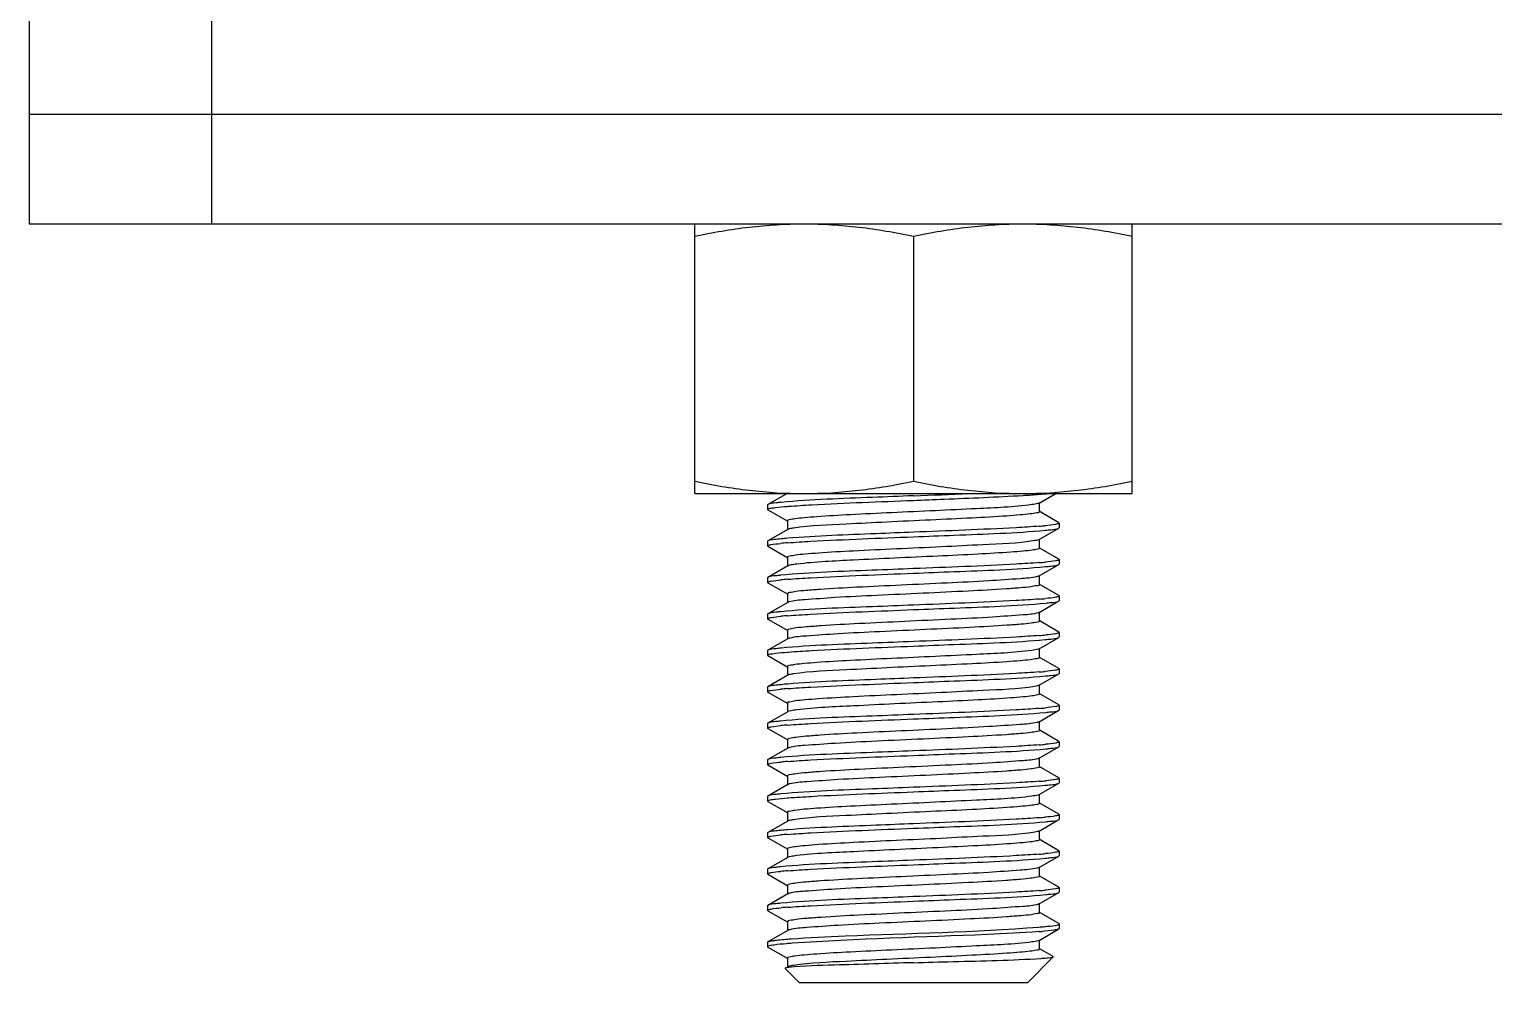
# Model space of a CAD drawing. Extents: x 27938 to 1507990, y 110129 to 923079.
# Drawn here: x 525235 to 525949, y 364932 to 365398 of the extents above; entities that cross this region are included whole.
import ezdxf

# ---------------------------------------------------------------- set-up
doc = ezdxf.new("R2010")
doc.units = 0
doc.header["$LTSCALE"] = 1000
doc.header["$MEASUREMENT"] = 0

msp = doc.modelspace()

# ---------------------------------------------------------------- linework, layer by layer
at = {"linetype": 'Continuous'}
for p, q in [((525234.7, 365409.64), (525234.7, 365302.87)), ((525323.67, 365409.64), (525323.67, 365302.87)), ((525961.28, 365356.26), (525234.7, 365356.26)), ((525234.7, 365302.87), (525961.28, 365302.87)), ((525559.46, 365171.19), (525559.46, 365302.87)), ((525773, 365171.19), (525773, 365302.87)), ((525666.23, 365296.86), (525666.23, 365177.2)), ((525559.46, 365171.19), (525773, 365171.19)), ((525604.87, 365171.41), (525595.21, 365165.82)), ((525727.58, 365166.52), (525735.65, 365171.19)), ((525595.21, 365165.82), (525595.05, 365165.63)), ((525595.05, 365165.63), (525595.05, 365163.4)), ((525595.21, 365163.21), (525595.05, 365163.4)), ((525595.21, 365163.21), (525604.87, 365157.62)), ((525604.69, 365164.9), (525605.19, 365164.93)), ((525737.24, 365156.93), (525727.58, 365162.52)), ((525727.77, 365162.29), (525727.77, 365166.74)), ((525604.68, 365157.84), (525604.68, 365153.39)), ((525737.24, 365156.93), (525737.41, 365156.73)), ((525737.41, 365156.73), (525737.41, 365154.51)), ((525595.21, 365148.03), (525595.05, 365147.83)), ((525595.05, 365147.83), (525595.05, 365145.61)), ((525604.87, 365153.62), (525595.21, 365148.03)), ((525727.58, 365148.72), (525737.24, 365154.31)), ((525727.77, 365144.5), (525727.77, 365148.95)), ((525737.24, 365154.31), (525737.41, 365154.51)), ((525595.21, 365145.41), (525595.05, 365145.61)), ((525595.21, 365145.41), (525604.87, 365139.82)), ((525737.24, 365139.13), (525727.58, 365144.72)), ((525604.87, 365135.82), (525595.21, 365130.23)), ((525604.68, 365140.05), (525604.68, 365135.6)), ((525605.14, 365135.95), (525604.87, 365135.82)), ((525727.58, 365130.93), (525737.24, 365136.52)), ((525737.24, 365139.13), (525737.41, 365138.94)), ((525737.24, 365136.52), (525737.41, 365136.71)), ((525737.41, 365138.94), (525737.41, 365136.71)), ((525595.21, 365130.23), (525595.05, 365130.04)), ((525595.05, 365130.04), (525595.05, 365127.81)), ((525595.21, 365127.62), (525595.05, 365127.81)), ((525595.21, 365127.62), (525604.87, 365122.03)), ((525737.24, 365121.34), (525727.58, 365126.93)), ((525727.77, 365126.7), (525727.77, 365131.15)), ((525604.68, 365122.25), (525604.68, 365117.8)), ((525737.24, 365121.34), (525737.41, 365121.14)), ((525737.41, 365121.14), (525737.41, 365118.92)), ((525595.21, 365112.44), (525595.05, 365112.24)), ((525595.05, 365112.24), (525595.05, 365110.02)), ((525604.87, 365118.03), (525595.21, 365112.44)), ((525727.58, 365113.13), (525727.23, 365112.98)), ((525727.58, 365113.13), (525737.24, 365118.72)), ((525727.77, 365108.91), (525727.77, 365113.36)), ((525737.24, 365118.72), (525737.41, 365118.92)), ((525595.21, 365109.82), (525595.05, 365110.02)), ((525595.21, 365109.82), (525604.87, 365104.23)), ((525737.24, 365103.54), (525727.58, 365109.13)), ((525604.87, 365100.23), (525595.21, 365094.64)), ((525604.68, 365104.46), (525604.68, 365100.01)), ((525727.58, 365095.34), (525737.24, 365100.93)), ((525737.24, 365103.54), (525737.41, 365103.35)), ((525737.24, 365100.93), (525737.41, 365101.12)), ((525737.41, 365103.35), (525737.41, 365101.12)), ((525595.21, 365094.64), (525595.05, 365094.45)), ((525595.05, 365094.45), (525595.05, 365092.22)), ((525595.21, 365092.03), (525595.05, 365092.22)), ((525595.21, 365092.03), (525604.87, 365086.44)), ((525604.69, 365093.72), (525605.19, 365093.75)), ((525737.24, 365085.75), (525727.58, 365091.34)), ((525727.77, 365091.11), (525727.77, 365095.56)), ((525604.68, 365086.66), (525604.68, 365082.21)), ((525737.24, 365085.75), (525737.41, 365085.55)), ((525737.41, 365085.55), (525737.41, 365083.33)), ((525595.21, 365076.85), (525595.05, 365076.65)), ((525595.05, 365076.65), (525595.05, 365074.43)), ((525604.87, 365082.44), (525595.21, 365076.85)), ((525727.58, 365077.54), (525737.24, 365083.13)), ((525727.77, 365073.32), (525727.77, 365077.77)), ((525737.24, 365083.13), (525737.41, 365083.33)), ((525595.21, 365074.23), (525595.05, 365074.43)), ((525595.21, 365074.23), (525604.87, 365068.64)), ((525737.24, 365067.95), (525727.58, 365073.54)), ((525604.87, 365064.64), (525595.21, 365059.05)), ((525604.68, 365068.87), (525604.68, 365064.42)), ((525605.14, 365064.77), (525604.87, 365064.64)), ((525727.58, 365059.75), (525737.24, 365065.34)), ((525737.24, 365067.95), (525737.41, 365067.76)), ((525737.24, 365065.34), (525737.41, 365065.53)), ((525737.41, 365067.76), (525737.41, 365065.53)), ((525595.21, 365059.05), (525595.05, 365058.86)), ((525595.05, 365058.86), (525595.05, 365056.63)), ((525595.21, 365056.44), (525595.05, 365056.63)), ((525595.21, 365056.44), (525604.87, 365050.85)), ((525737.24, 365050.16), (525727.58, 365055.75)), ((525727.77, 365055.52), (525727.77, 365059.97)), ((525604.68, 365051.07), (525604.68, 365046.62)), ((525737.24, 365050.16), (525737.41, 365049.96)), ((525737.24, 365047.54), (525737.41, 365047.74)), ((525737.41, 365049.96), (525737.41, 365047.74)), ((525595.21, 365041.26), (525595.05, 365041.06)), ((525595.05, 365041.06), (525595.05, 365038.84)), ((525604.87, 365046.85), (525595.21, 365041.26)), ((525727.58, 365041.95), (525727.23, 365041.8)), ((525727.58, 365041.95), (525737.24, 365047.54)), ((525727.77, 365037.73), (525727.77, 365042.18)), ((525595.21, 365038.64), (525595.05, 365038.84)), ((525595.21, 365038.64), (525604.87, 365033.05)), ((525737.24, 365032.36), (525727.58, 365037.95)), ((525604.87, 365029.05), (525595.21, 365023.46)), ((525604.68, 365033.28), (525604.68, 365028.83)), ((525727.58, 365024.16), (525737.24, 365029.75)), ((525737.24, 365032.36), (525737.41, 365032.17)), ((525737.24, 365029.75), (525737.41, 365029.94)), ((525737.41, 365032.17), (525737.41, 365029.94)), ((525595.21, 365023.46), (525595.05, 365023.27)), ((525595.05, 365023.27), (525595.05, 365021.04)), ((525595.21, 365020.85), (525595.05, 365021.04)), ((525595.21, 365020.85), (525604.87, 365015.26)), ((525604.69, 365022.54), (525605.19, 365022.57)), ((525737.24, 365014.57), (525727.58, 365020.16)), ((525727.77, 365019.93), (525727.77, 365024.38)), ((525604.68, 365015.48), (525604.68, 365011.03)), ((525727.58, 365006.36), (525737.24, 365011.95)), ((525737.24, 365014.57), (525737.41, 365014.37)), ((525737.24, 365011.95), (525737.41, 365012.15)), ((525737.41, 365014.37), (525737.41, 365012.15)), ((525595.21, 365005.67), (525595.05, 365005.47)), ((525595.05, 365005.47), (525595.05, 365003.25)), ((525604.87, 365011.26), (525595.21, 365005.67)), ((525727.77, 365002.14), (525727.77, 365006.59)), ((525595.21, 365003.05), (525595.05, 365003.25)), ((525595.21, 365003.05), (525604.87, 364997.46)), ((525604.68, 364997.69), (525604.68, 364993.24)), ((525737.24, 364996.77), (525727.58, 365002.36)), ((525604.87, 364993.46), (525595.21, 364987.87)), ((525605.14, 364993.59), (525604.87, 364993.46)), ((525727.58, 364988.57), (525737.24, 364994.16)), ((525737.24, 364996.77), (525737.41, 364996.58)), ((525737.24, 364994.16), (525737.41, 364994.35)), ((525737.41, 364996.58), (525737.41, 364994.35)), ((525595.21, 364987.87), (525595.05, 364987.68)), ((525595.05, 364987.68), (525595.05, 364985.45)), ((525595.21, 364985.26), (525595.05, 364985.45)), ((525595.21, 364985.26), (525604.87, 364979.67)), ((525737.24, 364978.98), (525727.58, 364984.57)), ((525727.77, 364984.34), (525727.77, 364988.79)), ((525604.68, 364979.89), (525604.68, 364975.44)), ((525727.58, 364970.77), (525737.24, 364976.36)), ((525737.24, 364978.98), (525737.41, 364978.78)), ((525737.24, 364976.36), (525737.41, 364976.56)), ((525737.41, 364978.78), (525737.41, 364976.56)), ((525595.21, 364970.08), (525595.05, 364969.88)), ((525595.05, 364969.88), (525595.05, 364967.66)), ((525604.87, 364975.67), (525595.21, 364970.08)), ((525727.58, 364970.77), (525727.23, 364970.62)), ((525727.77, 364966.55), (525727.77, 364971)), ((525595.21, 364967.46), (525595.05, 364967.66)), ((525595.21, 364967.46), (525604.87, 364961.87)), ((525604.68, 364962.1), (525604.68, 364957.65)), ((525737.24, 364961.18), (525727.58, 364966.77)), ((525604.87, 364957.87), (525595.21, 364952.28)), ((525727.58, 364952.98), (525737.24, 364958.57)), ((525736.75, 364960.6), (525737, 364960.69)), ((525737.41, 364960.99), (525737.24, 364961.18)), ((525737.41, 364958.76), (525737.24, 364958.57)), ((525737.41, 364960.99), (525737.41, 364958.76)), ((525595.05, 364952.09), (525595.21, 364952.28)), ((525595.05, 364952.09), (525595.05, 364949.86)), ((525595.21, 364949.67), (525595.05, 364949.86)), ((525595.21, 364949.67), (525604.87, 364944.08)), ((525734.4, 364945.03), (525727.58, 364948.98)), ((525727.77, 364948.75), (525727.77, 364953.2)), ((525604.68, 364944.3), (525604.68, 364939.85)), ((525721.83, 364932.29), (525734.44, 364944.9)), ((525734.44, 364944.9), (525734.4, 364945.03)), ((525603.7, 364939.4), (525603.65, 364939.26)), ((525610.62, 364932.29), (525603.65, 364939.26)), ((525605.36, 364939.73), (525604.47, 364939.61)), ((525721.83, 364932.29), (525610.62, 364932.29))]:
    msp.add_line(p, q, dxfattribs=at)
for centre, radius, start, end in [((525339.86, 373497.54), 8333.86, 272.244384, 272.431716), ((525718.39, 365302.36), 131.88, 275.29331, 275.91463), ((525711.55, 365361.33), 206.72, 274.45949, 275.27319), ((525619.94, 364952.46), 195.24, 94.44665, 95.44856), ((525711.96, 365338.68), 201.86, 274.45708, 275.34311), ((525620.06, 364933.23), 196.68, 94.45208, 95.42243), ((525711.92, 365321.35), 202.32, 274.45721, 275.33727), ((525725.88, 365116.87), 4.11, 287.90929, 289.04387), ((525620.45, 364910.74), 201.39, 94.4567, 95.35017), ((525608.05, 365091.26), 9.56, 103.46037, 104.3304), ((525712.15, 365300.88), 199.64, 274.45618, 275.37567), ((525711.55, 365290.15), 206.72, 274.45949, 275.27319), ((525619.94, 364881.28), 195.24, 94.44665, 95.44856), ((525711.96, 365267.5), 201.86, 274.45708, 275.34311), ((525620.06, 364862.05), 196.68, 94.45208, 95.42243), ((525711.92, 365250.17), 202.32, 274.45721, 275.33727), ((525725.88, 365045.69), 4.11, 287.90929, 289.04387), ((525620.45, 364839.56), 201.39, 94.4567, 95.35017), ((525608.05, 365020.08), 9.56, 103.46037, 104.3304), ((525712.15, 365229.7), 199.64, 274.45618, 275.37567), ((525711.55, 365218.97), 206.72, 274.45949, 275.27319), ((525619.94, 364810.1), 195.24, 94.44665, 95.44856), ((525711.96, 365196.32), 201.86, 274.45708, 275.34311), ((525620.06, 364790.87), 196.68, 94.45208, 95.42243), ((525711.92, 365178.99), 202.32, 274.45721, 275.33727), ((525620.45, 364768.38), 201.39, 94.4567, 95.35017), ((525725.88, 364974.51), 4.11, 287.90929, 289.04387), ((525608.05, 364948.9), 9.56, 103.46037, 104.3304), ((525708.12, 365207.61), 248.89, 274.45303, 274.76001), ((525708.61, 365199.34), 242.82, 274.46857, 274.81399)]:
    msp.add_arc(centre, radius, start, end, dxfattribs=at)
for points, knots in [([(525559.46, 365296.86), (525568.24, 365298.71), (525585.94, 365301.75), (525603.89, 365302.87), (525612.84, 365302.87)], [0, 0, 0, 0, 0.500766, 1, 1, 1, 1]), ([(525612.84, 365302.87), (525621.79, 365302.87), (525639.74, 365301.75), (525657.44, 365298.71), (525666.23, 365296.86)], [0, 0, 0, 0, 0.499234, 1, 1, 1, 1]), ([(525666.23, 365296.86), (525675.01, 365298.71), (525692.71, 365301.75), (525710.66, 365302.87), (525719.61, 365302.87)], [0, 0, 0, 0, 0.500766, 1, 1, 1, 1]), ([(525719.61, 365302.87), (525728.56, 365302.87), (525746.51, 365301.75), (525764.21, 365298.71), (525773, 365296.86)], [0, 0, 0, 0, 0.499234, 1, 1, 1, 1]), ([(525559.46, 365177.2), (525568.24, 365175.35), (525585.94, 365172.31), (525603.89, 365171.19), (525612.84, 365171.19)], [0, 0, 0, 0, 0.500766, 1, 1, 1, 1]), ([(525612.84, 365171.19), (525621.79, 365171.19), (525639.74, 365172.31), (525657.44, 365175.35), (525666.23, 365177.2)], [0, 0, 0, 0, 0.499234, 1, 1, 1, 1]), ([(525666.23, 365177.2), (525675.01, 365175.35), (525692.71, 365172.31), (525710.66, 365171.19), (525719.61, 365171.19)], [0, 0, 0, 0, 0.500766, 1, 1, 1, 1]), ([(525719.61, 365171.19), (525728.56, 365171.19), (525746.51, 365172.31), (525764.21, 365175.35), (525773, 365177.2)], [0, 0, 0, 0, 0.499234, 1, 1, 1, 1]), ([(525666.23, 365170.08), (525659.58, 365169.81), (525638.06, 365168.9), (525616.5, 365168.26), (525601.67, 365166.86)], [0, 0, 0, 0, 0.308784, 1, 1, 1, 1]), ([(525666.23, 365167.85), (525671.23, 365168.05), (525689.06, 365168.77), (525706.89, 365169.49), (525719.7, 365170.26)], [0, 0, 0, 0, 0.280557, 1, 1, 1, 1]), ([(525719.7, 365170.26), (525720.74, 365170.32), (525724.37, 365170.55), (525727.98, 365170.81), (525730.55, 365171.05)], [0, 0, 0, 0, 0.288917, 1, 1, 1, 1]), ([(525595.05, 365163.4), (525595.05, 365163.48), (525595.88, 365164.08), (525596.72, 365164.03), (525597.5, 365164.15)], [0, 0, 0, 0, 0.092798, 1, 1, 1, 1]), ([(525601.67, 365166.86), (525600.85, 365166.78), (525598.72, 365166.48), (525596.39, 365166.5), (525595.21, 365165.82)], [0, 0, 0, 0, 0.379378, 1, 1, 1, 1]), ([(525597.5, 365164.15), (525597.95, 365164.22), (525600.34, 365164.54), (525602.75, 365164.74), (525604.69, 365164.9)], [0, 0, 0, 0, 0.190958, 1, 1, 1, 1]), ([(525724.06, 365165.75), (525715.1, 365164.55), (525699.33, 365163.94), (525676.49, 365162.74), (525655.96, 365161.83), (525636.72, 365160.89), (525622.4, 365160.11), (525613.54, 365159.38), (525608.77, 365158.97), (525606.5, 365158.46), (525604.68, 365158.2), (525604.68, 365157.84)], [0, 0, 0, 0, 0.226556, 0.394464, 0.573122, 0.741029, 0.877994, 0.929534, 0.967621, 0.99116, 1, 1, 1, 1]), ([(525605.19, 365164.93), (525608.97, 365165.23), (525629.3, 365166.45), (525649.66, 365167.19), (525666.23, 365167.85)], [0, 0, 0, 0, 0.186017, 1, 1, 1, 1]), ([(525727.73, 365162.18), (525727.42, 365161.82), (525725.69, 365161.62), (525722.7, 365161.05), (525717.75, 365160.65), (525708.36, 365159.92), (525693.75, 365159.14), (525674.23, 365158.19), (525653.71, 365157.3), (525631.41, 365156.08), (525616.14, 365155.56), (525607.62, 365154.27)], [0, 0, 0, 0, 0.011937, 0.038615, 0.07957, 0.133598, 0.274096, 0.443272, 0.620779, 0.785256, 1, 1, 1, 1]), ([(525727.58, 365166.52), (525727.43, 365166.43), (525726.29, 365166.03), (525725.09, 365165.89), (525724.06, 365165.75)], [0, 0, 0, 0, 0.140461, 1, 1, 1, 1]), ([(525727.77, 365162.29), (525727.77, 365162.27), (525727.76, 365162.23), (525727.74, 365162.2), (525727.73, 365162.18)], [0, 0, 0, 0, 0.463467, 1, 1, 1, 1]), ([(525727.63, 365155.23), (525723.86, 365154.93), (525703.4, 365153.7), (525682.92, 365152.95), (525666.23, 365152.28)], [0, 0, 0, 0, 0.184619, 1, 1, 1, 1]), ([(525736.57, 365156.3), (525736.25, 365156.21), (525734.26, 365155.82), (525732.24, 365155.63), (525730.55, 365155.48)], [0, 0, 0, 0, 0.163149, 1, 1, 1, 1]), ([(525737.4, 365156.73), (525737.4, 365156.63), (525737.06, 365156.42), (525736.78, 365156.35), (525736.57, 365156.3)], [0, 0, 0, 0, 0.312916, 1, 1, 1, 1]), ([(525604.9, 365149.34), (525602.67, 365149.17), (525599.52, 365148.73), (525596.11, 365148.54), (525595.22, 365148.03)], [0, 0, 0, 0, 0.683777, 1, 1, 1, 1]), ([(525725.52, 365148.18), (525717.12, 365146.74), (525701.79, 365146.34), (525679.27, 365145.05), (525658.24, 365144.15), (525638.29, 365143.18), (525623.33, 365142.38), (525614.03, 365141.63), (525608.99, 365141.21), (525606.61, 365140.67), (525604.68, 365140.42), (525604.68, 365140.05)], [0, 0, 0, 0, 0.210773, 0.377666, 0.558838, 0.731273, 0.873076, 0.926648, 0.966309, 0.990838, 1, 1, 1, 1]), ([(525604.8, 365147.11), (525608.57, 365147.41), (525629.04, 365148.64), (525649.52, 365149.39), (525666.23, 365150.06)], [0, 0, 0, 0, 0.184504, 1, 1, 1, 1]), ([(525607.62, 365154.27), (525607.29, 365154.22), (525606.37, 365154.06), (525605.4, 365153.92), (525604.87, 365153.62)], [0, 0, 0, 0, 0.353551, 1, 1, 1, 1]), ([(525666.23, 365152.28), (525660.14, 365152.04), (525639.69, 365151.2), (525619.22, 365150.46), (525604.9, 365149.34)], [0, 0, 0, 0, 0.297814, 1, 1, 1, 1]), ([(525666.23, 365150.06), (525672.87, 365150.32), (525694.38, 365151.24), (525715.93, 365151.88), (525730.76, 365153.27)], [0, 0, 0, 0, 0.308711, 1, 1, 1, 1]), ([(525727.58, 365148.72), (525727.35, 365148.59), (525726.65, 365148.39), (525725.96, 365148.25), (525725.52, 365148.18)], [0, 0, 0, 0, 0.374139, 1, 1, 1, 1]), ([(525730.76, 365153.27), (525731.58, 365153.35), (525733.72, 365153.65), (525736.06, 365153.63), (525737.24, 365154.31)], [0, 0, 0, 0, 0.379419, 1, 1, 1, 1]), ([(525595.05, 365145.61), (525595.05, 365145.7), (525595.34, 365145.9), (525595.58, 365145.96), (525595.77, 365146.01)], [0, 0, 0, 0, 0.319044, 1, 1, 1, 1]), ([(525595.77, 365146.01), (525596.06, 365146.1), (525597.92, 365146.48), (525599.82, 365146.66), (525601.4, 365146.81)], [0, 0, 0, 0, 0.160861, 1, 1, 1, 1]), ([(525727.77, 365144.5), (525727.77, 365144.15), (525726.01, 365143.89), (525723.79, 365143.39), (525719.15, 365142.98), (525710.5, 365142.26), (525696.51, 365141.49), (525677.63, 365140.56), (525657.36, 365139.66), (525634.42, 365138.49), (525618.46, 365137.82), (525609.25, 365136.7)], [0, 0, 0, 0, 0.008683, 0.031763, 0.069103, 0.119686, 0.254361, 0.420111, 0.597552, 0.765912, 1, 1, 1, 1]), ([(525666.23, 365134.49), (525659.53, 365134.22), (525637.91, 365133.3), (525616.26, 365132.68), (525601.4, 365131.24)], [0, 0, 0, 0, 0.309919, 1, 1, 1, 1]), ([(525609.25, 365136.7), (525608.78, 365136.64), (525607.4, 365136.45), (525606, 365136.27), (525605.14, 365135.95)], [0, 0, 0, 0, 0.341642, 1, 1, 1, 1]), ([(525727.65, 365137.44), (525723.88, 365137.14), (525703.41, 365135.9), (525682.93, 365135.15), (525666.23, 365134.49)], [0, 0, 0, 0, 0.184538, 1, 1, 1, 1]), ([(525666.23, 365132.26), (525672.87, 365132.53), (525694.38, 365133.44), (525715.92, 365134.08), (525730.74, 365135.48)], [0, 0, 0, 0, 0.308641, 1, 1, 1, 1]), ([(525730.74, 365135.48), (525731.57, 365135.55), (525733.71, 365135.86), (525736.06, 365135.83), (525737.24, 365136.52)], [0, 0, 0, 0, 0.379512, 1, 1, 1, 1]), ([(525736.68, 365138.53), (525736.37, 365138.44), (525734.41, 365138.05), (525732.43, 365137.86), (525730.76, 365137.7)], [0, 0, 0, 0, 0.159502, 1, 1, 1, 1]), ([(525737.4, 365138.94), (525737.4, 365138.85), (525737.11, 365138.65), (525736.86, 365138.58), (525736.68, 365138.53)], [0, 0, 0, 0, 0.318137, 1, 1, 1, 1]), ([(525595.05, 365127.81), (525595.05, 365127.9), (525595.34, 365128.1), (525595.59, 365128.17), (525595.78, 365128.22)], [0, 0, 0, 0, 0.318595, 1, 1, 1, 1]), ([(525601.4, 365131.24), (525600.61, 365131.17), (525598.57, 365130.88), (525596.34, 365130.89), (525595.21, 365130.23)], [0, 0, 0, 0, 0.378482, 1, 1, 1, 1]), ([(525595.78, 365128.22), (525596.07, 365128.3), (525597.95, 365128.69), (525599.87, 365128.87), (525601.47, 365129.03)], [0, 0, 0, 0, 0.160696, 1, 1, 1, 1]), ([(525726.62, 365130.6), (525723.9, 365129.95), (525715.96, 365129.4), (525701.35, 365128.34), (525681.99, 365127.43), (525660.52, 365126.44), (525639.87, 365125.46), (525624.27, 365124.64), (525614.52, 365123.87), (525609.22, 365123.45), (525606.72, 365122.89), (525604.68, 365122.64), (525604.68, 365122.25)], [0, 0, 0, 0, 0.068576, 0.194029, 0.359725, 0.543506, 0.720761, 0.867753, 0.923531, 0.964877, 0.99049, 1, 1, 1, 1]), ([(525604.79, 365129.31), (525608.56, 365129.61), (525629.03, 365130.85), (525649.52, 365131.6), (525666.23, 365132.26)], [0, 0, 0, 0, 0.184493, 1, 1, 1, 1]), ([(525727.77, 365126.7), (525727.77, 365126.3), (525725.67, 365126.07), (525723.11, 365125.48), (525717.68, 365125.06), (525707.7, 365124.28), (525691.78, 365123.45), (525670.79, 365122.46), (525649.11, 365121.45), (525629.77, 365120.57), (525615.54, 365119.43), (525607.89, 365118.98), (525605.42, 365118.24)], [0, 0, 0, 0, 0.009703, 0.035887, 0.07813, 0.135078, 0.284815, 0.464601, 0.649729, 0.81476, 0.937049, 1, 1, 1, 1]), ([(525727.58, 365130.93), (525727.46, 365130.86), (525727.14, 365130.74), (525726.81, 365130.65), (525726.62, 365130.6)], [0, 0, 0, 0, 0.406881, 1, 1, 1, 1]), ([(525727.65, 365119.64), (525723.87, 365119.34), (525703.41, 365118.11), (525682.93, 365117.36), (525666.23, 365116.69)], [0, 0, 0, 0, 0.184553, 1, 1, 1, 1]), ([(525736.59, 365120.71), (525736.28, 365120.63), (525734.34, 365120.25), (525732.38, 365120.06), (525730.74, 365119.91)], [0, 0, 0, 0, 0.163341, 1, 1, 1, 1]), ([(525737.4, 365121.14), (525737.4, 365121.04), (525737.07, 365120.84), (525736.8, 365120.77), (525736.59, 365120.71)], [0, 0, 0, 0, 0.314295, 1, 1, 1, 1]), ([(525601.47, 365113.46), (525600.67, 365113.38), (525598.61, 365113.09), (525596.35, 365113.1), (525595.21, 365112.44)], [0, 0, 0, 0, 0.378727, 1, 1, 1, 1]), ([(525666.23, 365116.69), (525659.54, 365116.43), (525637.95, 365115.5), (525616.32, 365114.88), (525601.47, 365113.46)], [0, 0, 0, 0, 0.309586, 1, 1, 1, 1]), ([(525727.15, 365112.95), (525724.77, 365112.18), (525717.2, 365111.78), (525703.1, 365110.6), (525683.77, 365109.74), (525662.04, 365108.71), (525640.93, 365107.72), (525624.91, 365106.89), (525614.86, 365106.1), (525609.38, 365105.68), (525606.79, 365105.1), (525604.68, 365104.86), (525604.68, 365104.46)], [0, 0, 0, 0, 0.061098, 0.182334, 0.347135, 0.532706, 0.713328, 0.863975, 0.921317, 0.963856, 0.990226, 1, 1, 1, 1]), ([(525604.8, 365111.52), (525608.57, 365111.82), (525629.04, 365113.05), (525649.52, 365113.8), (525666.23, 365114.47)], [0, 0, 0, 0, 0.184541, 1, 1, 1, 1]), ([(525605.42, 365118.24), (525605.31, 365118.21), (525605.12, 365118.15), (525604.95, 365118.07), (525604.87, 365118.03)], [0, 0, 0, 0, 0.569522, 1, 1, 1, 1]), ([(525666.23, 365114.47), (525672.89, 365114.73), (525694.43, 365115.65), (525716.01, 365116.28), (525730.85, 365117.69)], [0, 0, 0, 0, 0.309073, 1, 1, 1, 1]), ([(525730.85, 365117.69), (525731.66, 365117.77), (525733.77, 365118.07), (525736.08, 365118.05), (525737.24, 365118.72)], [0, 0, 0, 0, 0.379133, 1, 1, 1, 1]), ([(525595.05, 365110.02), (525595.05, 365110.12), (525595.37, 365110.32), (525595.63, 365110.39), (525595.84, 365110.44)], [0, 0, 0, 0, 0.315177, 1, 1, 1, 1]), ([(525595.84, 365110.44), (525596.14, 365110.52), (525598.07, 365110.91), (525600.03, 365111.1), (525601.67, 365111.25)], [0, 0, 0, 0, 0.16229, 1, 1, 1, 1]), ([(525727.77, 365108.91), (525727.77, 365108.52), (525725.73, 365108.27), (525723.23, 365107.71), (525717.93, 365107.29), (525708.17, 365106.52), (525692.57, 365105.7), (525671.92, 365104.72), (525650.44, 365103.73), (525631.08, 365102.82), (525616.48, 365101.76), (525608.54, 365101.21), (525605.83, 365100.56)], [0, 0, 0, 0, 0.009517, 0.035128, 0.076492, 0.132277, 0.279305, 0.456588, 0.640385, 0.806077, 0.931494, 1, 1, 1, 1]), ([(525666.23, 365098.9), (525659.58, 365098.63), (525638.06, 365097.72), (525616.5, 365097.08), (525601.67, 365095.68)], [0, 0, 0, 0, 0.308784, 1, 1, 1, 1]), ([(525605.69, 365100.52), (525605.52, 365100.48), (525605.25, 365100.4), (525604.98, 365100.29), (525604.87, 365100.23)], [0, 0, 0, 0, 0.585672, 1, 1, 1, 1]), ([(525727.66, 365101.85), (525723.89, 365101.55), (525703.42, 365100.31), (525682.93, 365099.56), (525666.23, 365098.9)], [0, 0, 0, 0, 0.184509, 1, 1, 1, 1]), ([(525666.23, 365096.67), (525672.83, 365096.94), (525694.28, 365097.85), (525715.76, 365098.49), (525730.55, 365099.87)], [0, 0, 0, 0, 0.307895, 1, 1, 1, 1]), ([(525730.55, 365099.87), (525731.41, 365099.95), (525733.61, 365100.26), (525736.03, 365100.22), (525737.24, 365100.93)], [0, 0, 0, 0, 0.380051, 1, 1, 1, 1]), ([(525736.7, 365102.95), (525736.39, 365102.86), (525734.46, 365102.46), (525732.5, 365102.28), (525730.85, 365102.12)], [0, 0, 0, 0, 0.159053, 1, 1, 1, 1]), ([(525737.4, 365103.35), (525737.41, 365103.26), (525737.12, 365103.06), (525736.88, 365103), (525736.7, 365102.95)], [0, 0, 0, 0, 0.319254, 1, 1, 1, 1]), ([(525595.05, 365092.22), (525595.05, 365092.3), (525595.88, 365092.9), (525596.72, 365092.85), (525597.5, 365092.97)], [0, 0, 0, 0, 0.092798, 1, 1, 1, 1]), ([(525601.67, 365095.68), (525600.85, 365095.6), (525598.72, 365095.3), (525596.39, 365095.32), (525595.21, 365094.64)], [0, 0, 0, 0, 0.379378, 1, 1, 1, 1]), ([(525597.5, 365092.97), (525597.95, 365093.04), (525600.34, 365093.36), (525602.75, 365093.56), (525604.69, 365093.72)], [0, 0, 0, 0, 0.190958, 1, 1, 1, 1]), ([(525724.06, 365094.57), (525715.1, 365093.37), (525699.33, 365092.76), (525676.49, 365091.56), (525655.96, 365090.65), (525636.72, 365089.71), (525622.4, 365088.93), (525613.54, 365088.2), (525608.77, 365087.79), (525606.5, 365087.28), (525604.68, 365087.02), (525604.68, 365086.66)], [0, 0, 0, 0, 0.226556, 0.394464, 0.573122, 0.741029, 0.877994, 0.929534, 0.967621, 0.99116, 1, 1, 1, 1]), ([(525605.19, 365093.75), (525608.97, 365094.05), (525629.3, 365095.27), (525649.66, 365096.01), (525666.23, 365096.67)], [0, 0, 0, 0, 0.186017, 1, 1, 1, 1]), ([(525727.73, 365091), (525727.42, 365090.64), (525725.69, 365090.44), (525722.7, 365089.87), (525717.75, 365089.47), (525708.36, 365088.74), (525693.75, 365087.96), (525674.23, 365087.02), (525653.71, 365086.12), (525631.41, 365084.9), (525616.14, 365084.38), (525607.62, 365083.09)], [0, 0, 0, 0, 0.011937, 0.038615, 0.07957, 0.133598, 0.274096, 0.443272, 0.620779, 0.785256, 1, 1, 1, 1]), ([(525727.58, 365095.34), (525727.43, 365095.25), (525726.29, 365094.85), (525725.09, 365094.71), (525724.06, 365094.57)], [0, 0, 0, 0, 0.140461, 1, 1, 1, 1]), ([(525727.77, 365091.11), (525727.77, 365091.09), (525727.76, 365091.05), (525727.74, 365091.02), (525727.73, 365091)], [0, 0, 0, 0, 0.463467, 1, 1, 1, 1]), ([(525727.63, 365084.05), (525723.86, 365083.75), (525703.4, 365082.52), (525682.92, 365081.77), (525666.23, 365081.1)], [0, 0, 0, 0, 0.184619, 1, 1, 1, 1]), ([(525736.57, 365085.12), (525736.25, 365085.03), (525734.26, 365084.64), (525732.24, 365084.46), (525730.55, 365084.3)], [0, 0, 0, 0, 0.163149, 1, 1, 1, 1]), ([(525737.4, 365085.55), (525737.4, 365085.45), (525737.06, 365085.24), (525736.78, 365085.17), (525736.57, 365085.12)], [0, 0, 0, 0, 0.312916, 1, 1, 1, 1]), ([(525604.9, 365078.16), (525602.67, 365077.99), (525599.52, 365077.55), (525596.11, 365077.36), (525595.22, 365076.85)], [0, 0, 0, 0, 0.683777, 1, 1, 1, 1]), ([(525725.52, 365077), (525717.12, 365075.56), (525701.79, 365075.16), (525679.27, 365073.87), (525658.24, 365072.97), (525638.29, 365072), (525623.33, 365071.2), (525614.03, 365070.45), (525608.99, 365070.03), (525606.61, 365069.49), (525604.68, 365069.24), (525604.68, 365068.87)], [0, 0, 0, 0, 0.210773, 0.377666, 0.558838, 0.731273, 0.873076, 0.926648, 0.966309, 0.990838, 1, 1, 1, 1]), ([(525604.8, 365075.93), (525608.57, 365076.23), (525629.04, 365077.46), (525649.52, 365078.21), (525666.23, 365078.88)], [0, 0, 0, 0, 0.184504, 1, 1, 1, 1]), ([(525607.62, 365083.09), (525607.29, 365083.04), (525606.37, 365082.88), (525605.4, 365082.74), (525604.87, 365082.44)], [0, 0, 0, 0, 0.353551, 1, 1, 1, 1]), ([(525666.23, 365081.1), (525660.14, 365080.86), (525639.69, 365080.02), (525619.22, 365079.28), (525604.9, 365078.16)], [0, 0, 0, 0, 0.297814, 1, 1, 1, 1]), ([(525666.23, 365078.88), (525672.87, 365079.14), (525694.38, 365080.06), (525715.93, 365080.7), (525730.76, 365082.09)], [0, 0, 0, 0, 0.308711, 1, 1, 1, 1]), ([(525727.58, 365077.54), (525727.35, 365077.41), (525726.65, 365077.21), (525725.96, 365077.07), (525725.52, 365077)], [0, 0, 0, 0, 0.374139, 1, 1, 1, 1]), ([(525730.76, 365082.09), (525731.58, 365082.17), (525733.72, 365082.47), (525736.06, 365082.45), (525737.24, 365083.13)], [0, 0, 0, 0, 0.379419, 1, 1, 1, 1]), ([(525595.05, 365074.43), (525595.05, 365074.52), (525595.34, 365074.72), (525595.58, 365074.78), (525595.77, 365074.83)], [0, 0, 0, 0, 0.319044, 1, 1, 1, 1]), ([(525595.77, 365074.83), (525596.06, 365074.92), (525597.92, 365075.3), (525599.82, 365075.48), (525601.4, 365075.63)], [0, 0, 0, 0, 0.160861, 1, 1, 1, 1]), ([(525727.77, 365073.32), (525727.77, 365072.97), (525726.01, 365072.71), (525723.79, 365072.21), (525719.15, 365071.8), (525710.5, 365071.08), (525696.51, 365070.31), (525677.63, 365069.38), (525657.36, 365068.48), (525634.42, 365067.31), (525618.46, 365066.64), (525609.25, 365065.52)], [0, 0, 0, 0, 0.008683, 0.031763, 0.069103, 0.119686, 0.254361, 0.420111, 0.597552, 0.765912, 1, 1, 1, 1]), ([(525666.23, 365063.31), (525659.53, 365063.04), (525637.91, 365062.12), (525616.26, 365061.5), (525601.4, 365060.06)], [0, 0, 0, 0, 0.309919, 1, 1, 1, 1]), ([(525609.25, 365065.52), (525608.78, 365065.46), (525607.4, 365065.27), (525606, 365065.09), (525605.14, 365064.77)], [0, 0, 0, 0, 0.341642, 1, 1, 1, 1]), ([(525727.65, 365066.26), (525723.88, 365065.96), (525703.41, 365064.72), (525682.93, 365063.97), (525666.23, 365063.31)], [0, 0, 0, 0, 0.184538, 1, 1, 1, 1]), ([(525666.23, 365061.08), (525672.87, 365061.35), (525694.38, 365062.26), (525715.92, 365062.9), (525730.74, 365064.3)], [0, 0, 0, 0, 0.308641, 1, 1, 1, 1]), ([(525730.74, 365064.3), (525731.57, 365064.37), (525733.71, 365064.68), (525736.06, 365064.65), (525737.24, 365065.34)], [0, 0, 0, 0, 0.379512, 1, 1, 1, 1]), ([(525736.68, 365067.35), (525736.37, 365067.27), (525734.41, 365066.87), (525732.43, 365066.68), (525730.76, 365066.52)], [0, 0, 0, 0, 0.159502, 1, 1, 1, 1]), ([(525737.4, 365067.76), (525737.4, 365067.67), (525737.11, 365067.47), (525736.86, 365067.4), (525736.68, 365067.35)], [0, 0, 0, 0, 0.318137, 1, 1, 1, 1]), ([(525595.05, 365056.63), (525595.05, 365056.72), (525595.34, 365056.92), (525595.59, 365056.99), (525595.78, 365057.04)], [0, 0, 0, 0, 0.318595, 1, 1, 1, 1]), ([(525601.4, 365060.06), (525600.61, 365059.99), (525598.57, 365059.7), (525596.34, 365059.71), (525595.21, 365059.05)], [0, 0, 0, 0, 0.378482, 1, 1, 1, 1]), ([(525595.78, 365057.04), (525596.07, 365057.12), (525597.95, 365057.51), (525599.87, 365057.69), (525601.47, 365057.85)], [0, 0, 0, 0, 0.160696, 1, 1, 1, 1]), ([(525726.62, 365059.42), (525723.9, 365058.77), (525715.96, 365058.22), (525701.35, 365057.16), (525681.99, 365056.25), (525660.52, 365055.26), (525639.87, 365054.28), (525624.27, 365053.46), (525614.52, 365052.69), (525609.22, 365052.27), (525606.72, 365051.71), (525604.68, 365051.46), (525604.68, 365051.07)], [0, 0, 0, 0, 0.068576, 0.194029, 0.359725, 0.543506, 0.720761, 0.867753, 0.923531, 0.964877, 0.99049, 1, 1, 1, 1]), ([(525604.79, 365058.13), (525608.56, 365058.43), (525629.03, 365059.67), (525649.52, 365060.42), (525666.23, 365061.08)], [0, 0, 0, 0, 0.184493, 1, 1, 1, 1]), ([(525727.77, 365055.52), (525727.77, 365055.12), (525725.67, 365054.89), (525723.11, 365054.3), (525717.68, 365053.88), (525707.7, 365053.1), (525691.78, 365052.27), (525670.79, 365051.28), (525649.11, 365050.27), (525629.77, 365049.39), (525615.54, 365048.25), (525607.89, 365047.8), (525605.42, 365047.06)], [0, 0, 0, 0, 0.009703, 0.035887, 0.07813, 0.135078, 0.284815, 0.464601, 0.649729, 0.81476, 0.937049, 1, 1, 1, 1]), ([(525727.58, 365059.75), (525727.46, 365059.68), (525727.14, 365059.56), (525726.81, 365059.47), (525726.62, 365059.42)], [0, 0, 0, 0, 0.406881, 1, 1, 1, 1]), ([(525727.65, 365048.46), (525723.87, 365048.16), (525703.41, 365046.93), (525682.93, 365046.18), (525666.23, 365045.51)], [0, 0, 0, 0, 0.184553, 1, 1, 1, 1]), ([(525736.59, 365049.53), (525736.28, 365049.45), (525734.34, 365049.07), (525732.38, 365048.88), (525730.74, 365048.73)], [0, 0, 0, 0, 0.163341, 1, 1, 1, 1]), ([(525737.4, 365049.96), (525737.4, 365049.86), (525737.07, 365049.66), (525736.8, 365049.59), (525736.59, 365049.53)], [0, 0, 0, 0, 0.314295, 1, 1, 1, 1]), ([(525601.47, 365042.28), (525600.67, 365042.2), (525598.61, 365041.91), (525596.35, 365041.92), (525595.21, 365041.26)], [0, 0, 0, 0, 0.378727, 1, 1, 1, 1]), ([(525666.23, 365045.51), (525659.54, 365045.25), (525637.95, 365044.32), (525616.32, 365043.7), (525601.47, 365042.28)], [0, 0, 0, 0, 0.309586, 1, 1, 1, 1]), ([(525727.15, 365041.77), (525724.77, 365041), (525717.2, 365040.61), (525703.1, 365039.42), (525683.77, 365038.56), (525662.04, 365037.53), (525640.93, 365036.54), (525624.91, 365035.71), (525614.86, 365034.92), (525609.38, 365034.5), (525606.79, 365033.92), (525604.68, 365033.68), (525604.68, 365033.28)], [0, 0, 0, 0, 0.061098, 0.182334, 0.347135, 0.532706, 0.713328, 0.863975, 0.921317, 0.963856, 0.990226, 1, 1, 1, 1]), ([(525604.8, 365040.34), (525608.57, 365040.64), (525629.04, 365041.87), (525649.52, 365042.62), (525666.23, 365043.29)], [0, 0, 0, 0, 0.184541, 1, 1, 1, 1]), ([(525605.42, 365047.06), (525605.31, 365047.03), (525605.12, 365046.97), (525604.95, 365046.89), (525604.87, 365046.85)], [0, 0, 0, 0, 0.569522, 1, 1, 1, 1]), ([(525666.23, 365043.29), (525672.89, 365043.55), (525694.43, 365044.47), (525716.01, 365045.1), (525730.85, 365046.51)], [0, 0, 0, 0, 0.309073, 1, 1, 1, 1]), ([(525730.85, 365046.51), (525731.66, 365046.59), (525733.77, 365046.89), (525736.08, 365046.87), (525737.24, 365047.54)], [0, 0, 0, 0, 0.379133, 1, 1, 1, 1]), ([(525595.05, 365038.84), (525595.05, 365038.94), (525595.37, 365039.14), (525595.63, 365039.21), (525595.84, 365039.26)], [0, 0, 0, 0, 0.315177, 1, 1, 1, 1]), ([(525595.84, 365039.26), (525596.14, 365039.34), (525598.07, 365039.73), (525600.03, 365039.92), (525601.67, 365040.07)], [0, 0, 0, 0, 0.16229, 1, 1, 1, 1]), ([(525727.77, 365037.73), (525727.77, 365037.34), (525725.73, 365037.09), (525723.23, 365036.53), (525717.93, 365036.11), (525708.17, 365035.34), (525692.57, 365034.52), (525671.92, 365033.54), (525650.44, 365032.55), (525631.08, 365031.64), (525616.48, 365030.58), (525608.54, 365030.03), (525605.83, 365029.38)], [0, 0, 0, 0, 0.009517, 0.035128, 0.076492, 0.132277, 0.279305, 0.456588, 0.640385, 0.806077, 0.931494, 1, 1, 1, 1]), ([(525666.23, 365027.72), (525659.58, 365027.45), (525638.06, 365026.54), (525616.5, 365025.9), (525601.67, 365024.5)], [0, 0, 0, 0, 0.308784, 1, 1, 1, 1]), ([(525605.69, 365029.34), (525605.52, 365029.3), (525605.25, 365029.22), (525604.98, 365029.11), (525604.87, 365029.05)], [0, 0, 0, 0, 0.585672, 1, 1, 1, 1]), ([(525727.66, 365030.67), (525723.89, 365030.37), (525703.42, 365029.13), (525682.93, 365028.38), (525666.23, 365027.72)], [0, 0, 0, 0, 0.184509, 1, 1, 1, 1]), ([(525666.23, 365025.49), (525672.83, 365025.76), (525694.28, 365026.67), (525715.76, 365027.31), (525730.55, 365028.69)], [0, 0, 0, 0, 0.307895, 1, 1, 1, 1]), ([(525730.55, 365028.69), (525731.41, 365028.77), (525733.61, 365029.08), (525736.03, 365029.04), (525737.24, 365029.75)], [0, 0, 0, 0, 0.380051, 1, 1, 1, 1]), ([(525736.7, 365031.77), (525736.39, 365031.68), (525734.46, 365031.28), (525732.5, 365031.1), (525730.85, 365030.94)], [0, 0, 0, 0, 0.159053, 1, 1, 1, 1]), ([(525737.4, 365032.17), (525737.41, 365032.08), (525737.12, 365031.88), (525736.88, 365031.82), (525736.7, 365031.77)], [0, 0, 0, 0, 0.319254, 1, 1, 1, 1]), ([(525595.05, 365021.04), (525595.05, 365021.12), (525595.88, 365021.72), (525596.72, 365021.67), (525597.5, 365021.79)], [0, 0, 0, 0, 0.092798, 1, 1, 1, 1]), ([(525601.67, 365024.5), (525600.85, 365024.42), (525598.72, 365024.12), (525596.39, 365024.14), (525595.21, 365023.46)], [0, 0, 0, 0, 0.379378, 1, 1, 1, 1]), ([(525597.5, 365021.79), (525597.95, 365021.86), (525600.34, 365022.18), (525602.75, 365022.38), (525604.69, 365022.54)], [0, 0, 0, 0, 0.190958, 1, 1, 1, 1]), ([(525724.06, 365023.39), (525715.1, 365022.19), (525699.33, 365021.58), (525676.49, 365020.38), (525655.96, 365019.47), (525636.72, 365018.53), (525622.4, 365017.75), (525613.54, 365017.02), (525608.77, 365016.61), (525606.5, 365016.1), (525604.68, 365015.84), (525604.68, 365015.48)], [0, 0, 0, 0, 0.226556, 0.394464, 0.573122, 0.741029, 0.877994, 0.929534, 0.967621, 0.99116, 1, 1, 1, 1]), ([(525605.19, 365022.57), (525608.97, 365022.87), (525629.3, 365024.09), (525649.66, 365024.83), (525666.23, 365025.49)], [0, 0, 0, 0, 0.186017, 1, 1, 1, 1]), ([(525727.73, 365019.82), (525727.42, 365019.46), (525725.69, 365019.26), (525722.7, 365018.69), (525717.75, 365018.29), (525708.36, 365017.56), (525693.75, 365016.78), (525674.23, 365015.84), (525653.71, 365014.94), (525631.41, 365013.72), (525616.14, 365013.2), (525607.62, 365011.91)], [0, 0, 0, 0, 0.011937, 0.038615, 0.07957, 0.133598, 0.274096, 0.443272, 0.620779, 0.785256, 1, 1, 1, 1]), ([(525727.58, 365024.16), (525727.43, 365024.07), (525726.29, 365023.67), (525725.09, 365023.53), (525724.06, 365023.39)], [0, 0, 0, 0, 0.140461, 1, 1, 1, 1]), ([(525727.77, 365019.93), (525727.77, 365019.91), (525727.76, 365019.87), (525727.74, 365019.84), (525727.73, 365019.82)], [0, 0, 0, 0, 0.463467, 1, 1, 1, 1]), ([(525607.62, 365011.91), (525607.29, 365011.86), (525606.37, 365011.7), (525605.4, 365011.56), (525604.87, 365011.26)], [0, 0, 0, 0, 0.353551, 1, 1, 1, 1]), ([(525727.63, 365012.87), (525723.86, 365012.57), (525703.4, 365011.34), (525682.92, 365010.59), (525666.23, 365009.92)], [0, 0, 0, 0, 0.184619, 1, 1, 1, 1]), ([(525736.57, 365013.94), (525736.25, 365013.85), (525734.26, 365013.47), (525732.24, 365013.28), (525730.55, 365013.12)], [0, 0, 0, 0, 0.163149, 1, 1, 1, 1]), ([(525730.76, 365010.91), (525731.58, 365010.99), (525733.72, 365011.29), (525736.06, 365011.27), (525737.24, 365011.95)], [0, 0, 0, 0, 0.379419, 1, 1, 1, 1]), ([(525737.4, 365014.37), (525737.4, 365014.27), (525737.06, 365014.06), (525736.78, 365013.99), (525736.57, 365013.94)], [0, 0, 0, 0, 0.312916, 1, 1, 1, 1]), ([(525604.9, 365006.98), (525602.67, 365006.81), (525599.52, 365006.37), (525596.11, 365006.18), (525595.22, 365005.67)], [0, 0, 0, 0, 0.683777, 1, 1, 1, 1]), ([(525725.52, 365005.82), (525717.12, 365004.38), (525701.79, 365003.98), (525679.27, 365002.69), (525658.24, 365001.79), (525638.29, 365000.82), (525623.33, 365000.02), (525614.03, 364999.27), (525608.99, 364998.85), (525606.61, 364998.31), (525604.68, 364998.06), (525604.68, 364997.69)], [0, 0, 0, 0, 0.210773, 0.377666, 0.558838, 0.731273, 0.873076, 0.926648, 0.966309, 0.990838, 1, 1, 1, 1]), ([(525604.8, 365004.75), (525608.57, 365005.05), (525629.04, 365006.28), (525649.52, 365007.03), (525666.23, 365007.7)], [0, 0, 0, 0, 0.184504, 1, 1, 1, 1]), ([(525666.23, 365009.92), (525660.14, 365009.68), (525639.69, 365008.84), (525619.22, 365008.1), (525604.9, 365006.98)], [0, 0, 0, 0, 0.297814, 1, 1, 1, 1]), ([(525666.23, 365007.7), (525672.87, 365007.96), (525694.38, 365008.88), (525715.93, 365009.52), (525730.76, 365010.91)], [0, 0, 0, 0, 0.308711, 1, 1, 1, 1]), ([(525727.58, 365006.36), (525727.35, 365006.23), (525726.65, 365006.03), (525725.96, 365005.89), (525725.52, 365005.82)], [0, 0, 0, 0, 0.374139, 1, 1, 1, 1]), ([(525595.05, 365003.25), (525595.05, 365003.34), (525595.34, 365003.54), (525595.58, 365003.6), (525595.77, 365003.65)], [0, 0, 0, 0, 0.319044, 1, 1, 1, 1]), ([(525595.77, 365003.65), (525596.06, 365003.74), (525597.92, 365004.12), (525599.82, 365004.3), (525601.4, 365004.46)], [0, 0, 0, 0, 0.160861, 1, 1, 1, 1]), ([(525727.77, 365002.14), (525727.77, 365001.79), (525726.01, 365001.53), (525723.79, 365001.03), (525719.15, 365000.62), (525710.5, 364999.9), (525696.51, 364999.13), (525677.63, 364998.2), (525657.36, 364997.3), (525634.42, 364996.13), (525618.46, 364995.46), (525609.25, 364994.34)], [0, 0, 0, 0, 0.008683, 0.031763, 0.069103, 0.119686, 0.254361, 0.420111, 0.597552, 0.765912, 1, 1, 1, 1]), ([(525666.23, 364992.13), (525659.53, 364991.86), (525637.91, 364990.94), (525616.26, 364990.32), (525601.4, 364988.88)], [0, 0, 0, 0, 0.309919, 1, 1, 1, 1]), ([(525609.25, 364994.34), (525608.78, 364994.28), (525607.4, 364994.09), (525606, 364993.91), (525605.14, 364993.59)], [0, 0, 0, 0, 0.341642, 1, 1, 1, 1]), ([(525727.65, 364995.08), (525723.88, 364994.78), (525703.41, 364993.54), (525682.93, 364992.79), (525666.23, 364992.13)], [0, 0, 0, 0, 0.184538, 1, 1, 1, 1]), ([(525666.23, 364989.9), (525672.87, 364990.17), (525694.38, 364991.08), (525715.92, 364991.72), (525730.74, 364993.12)], [0, 0, 0, 0, 0.308641, 1, 1, 1, 1]), ([(525730.74, 364993.12), (525731.57, 364993.19), (525733.71, 364993.5), (525736.06, 364993.47), (525737.24, 364994.16)], [0, 0, 0, 0, 0.379512, 1, 1, 1, 1]), ([(525736.68, 364996.17), (525736.37, 364996.09), (525734.41, 364995.69), (525732.43, 364995.5), (525730.76, 364995.34)], [0, 0, 0, 0, 0.159502, 1, 1, 1, 1]), ([(525737.4, 364996.58), (525737.4, 364996.49), (525737.11, 364996.29), (525736.86, 364996.22), (525736.68, 364996.17)], [0, 0, 0, 0, 0.318137, 1, 1, 1, 1]), ([(525595.05, 364985.45), (525595.05, 364985.55), (525595.34, 364985.74), (525595.59, 364985.81), (525595.78, 364985.86)], [0, 0, 0, 0, 0.318595, 1, 1, 1, 1]), ([(525601.4, 364988.88), (525600.61, 364988.81), (525598.57, 364988.52), (525596.34, 364988.53), (525595.21, 364987.87)], [0, 0, 0, 0, 0.378482, 1, 1, 1, 1]), ([(525595.78, 364985.86), (525596.07, 364985.94), (525597.95, 364986.33), (525599.87, 364986.51), (525601.47, 364986.67)], [0, 0, 0, 0, 0.160696, 1, 1, 1, 1]), ([(525726.62, 364988.24), (525723.9, 364987.59), (525715.96, 364987.04), (525701.35, 364985.98), (525681.99, 364985.07), (525660.52, 364984.08), (525639.87, 364983.1), (525624.27, 364982.28), (525614.52, 364981.51), (525609.22, 364981.09), (525606.72, 364980.53), (525604.68, 364980.28), (525604.68, 364979.89)], [0, 0, 0, 0, 0.068576, 0.194029, 0.359725, 0.543506, 0.720761, 0.867753, 0.923531, 0.964877, 0.99049, 1, 1, 1, 1]), ([(525604.79, 364986.95), (525608.56, 364987.25), (525629.03, 364988.49), (525649.52, 364989.24), (525666.23, 364989.9)], [0, 0, 0, 0, 0.184493, 1, 1, 1, 1]), ([(525727.77, 364984.34), (525727.77, 364983.95), (525725.67, 364983.71), (525723.11, 364983.12), (525717.68, 364982.7), (525707.7, 364981.92), (525691.78, 364981.09), (525670.79, 364980.1), (525649.11, 364979.09), (525629.77, 364978.21), (525615.54, 364977.07), (525607.89, 364976.62), (525605.42, 364975.88)], [0, 0, 0, 0, 0.009703, 0.035887, 0.07813, 0.135078, 0.284815, 0.464601, 0.649729, 0.81476, 0.937049, 1, 1, 1, 1]), ([(525727.58, 364988.57), (525727.46, 364988.5), (525727.14, 364988.38), (525726.81, 364988.29), (525726.62, 364988.24)], [0, 0, 0, 0, 0.406881, 1, 1, 1, 1]), ([(525727.65, 364977.28), (525723.87, 364976.98), (525703.41, 364975.75), (525682.93, 364975), (525666.23, 364974.33)], [0, 0, 0, 0, 0.184553, 1, 1, 1, 1]), ([(525736.59, 364978.35), (525736.28, 364978.27), (525734.34, 364977.89), (525732.38, 364977.7), (525730.74, 364977.55)], [0, 0, 0, 0, 0.163341, 1, 1, 1, 1]), ([(525730.85, 364975.33), (525731.66, 364975.41), (525733.77, 364975.71), (525736.08, 364975.69), (525737.24, 364976.36)], [0, 0, 0, 0, 0.379133, 1, 1, 1, 1]), ([(525737.4, 364978.78), (525737.4, 364978.68), (525737.07, 364978.48), (525736.8, 364978.41), (525736.59, 364978.35)], [0, 0, 0, 0, 0.314295, 1, 1, 1, 1]), ([(525601.47, 364971.1), (525600.67, 364971.02), (525598.61, 364970.73), (525596.35, 364970.74), (525595.21, 364970.08)], [0, 0, 0, 0, 0.378727, 1, 1, 1, 1]), ([(525666.23, 364974.33), (525659.54, 364974.07), (525637.95, 364973.14), (525616.32, 364972.52), (525601.47, 364971.1)], [0, 0, 0, 0, 0.309586, 1, 1, 1, 1]), ([(525727.15, 364970.59), (525724.77, 364969.82), (525717.2, 364969.43), (525703.1, 364968.24), (525683.77, 364967.38), (525662.04, 364966.35), (525640.93, 364965.36), (525624.91, 364964.53), (525614.86, 364963.74), (525609.38, 364963.32), (525606.79, 364962.74), (525604.68, 364962.5), (525604.68, 364962.1)], [0, 0, 0, 0, 0.061098, 0.182334, 0.347135, 0.532706, 0.713328, 0.863975, 0.921317, 0.963856, 0.990226, 1, 1, 1, 1]), ([(525604.8, 364969.16), (525608.57, 364969.46), (525629.04, 364970.69), (525649.52, 364971.44), (525666.23, 364972.11)], [0, 0, 0, 0, 0.184541, 1, 1, 1, 1]), ([(525605.42, 364975.88), (525605.31, 364975.85), (525605.12, 364975.79), (525604.95, 364975.71), (525604.87, 364975.67)], [0, 0, 0, 0, 0.569522, 1, 1, 1, 1]), ([(525666.23, 364972.11), (525672.89, 364972.37), (525694.43, 364973.29), (525716.01, 364973.92), (525730.85, 364975.33)], [0, 0, 0, 0, 0.309073, 1, 1, 1, 1]), ([(525595.05, 364967.66), (525595.05, 364967.76), (525595.37, 364967.96), (525595.63, 364968.03), (525595.84, 364968.08)], [0, 0, 0, 0, 0.315177, 1, 1, 1, 1]), ([(525595.84, 364968.08), (525596.14, 364968.16), (525598.07, 364968.55), (525600.03, 364968.74), (525601.67, 364968.89)], [0, 0, 0, 0, 0.16229, 1, 1, 1, 1]), ([(525727.77, 364966.55), (525727.77, 364966.16), (525725.73, 364965.91), (525723.23, 364965.35), (525717.93, 364964.93), (525708.17, 364964.16), (525692.57, 364963.34), (525671.92, 364962.36), (525650.44, 364961.37), (525631.08, 364960.46), (525616.48, 364959.4), (525608.54, 364958.85), (525605.83, 364958.2)], [0, 0, 0, 0, 0.009517, 0.035128, 0.076492, 0.132277, 0.279305, 0.456588, 0.640385, 0.806077, 0.931494, 1, 1, 1, 1]), ([(525605.69, 364958.16), (525605.52, 364958.12), (525605.25, 364958.04), (525604.98, 364957.93), (525604.87, 364957.87)], [0, 0, 0, 0, 0.585672, 1, 1, 1, 1]), ([(525606.52, 364953.72), (525615.3, 364954.36), (525655.61, 364956.32), (525695.99, 364957.02), (525727.45, 364959.47)], [0, 0, 0, 0, 0.218132, 1, 1, 1, 1]), ([(525727.53, 364957.25), (525719.16, 364956.6), (525678.99, 364954.62), (525638.76, 364953.81), (525607.03, 364951.53)], [0, 0, 0, 0, 0.208808, 1, 1, 1, 1]), ([(525728.78, 364959.58), (525729.71, 364959.66), (525732.37, 364959.92), (525735.08, 364960.11), (525736.75, 364960.6)], [0, 0, 0, 0, 0.350995, 1, 1, 1, 1]), ([(525736.03, 364958.2), (525735.63, 364958.12), (525733.3, 364957.74), (525730.94, 364957.53), (525728.99, 364957.37)], [0, 0, 0, 0, 0.173481, 1, 1, 1, 1]), ([(525737.24, 364958.57), (525737.09, 364958.48), (525736.69, 364958.35), (525736.28, 364958.26), (525736.03, 364958.2)], [0, 0, 0, 0, 0.390582, 1, 1, 1, 1]), ([(525737, 364960.69), (525737.11, 364960.73), (525737.26, 364960.78), (525737.4, 364960.93), (525737.4, 364960.99)], [0, 0, 0, 0, 0.649818, 1, 1, 1, 1]), ([(525598.11, 364950.7), (525597.34, 364950.59), (525596.55, 364950.39), (525595.05, 364950.16), (525595.05, 364949.86)], [0, 0, 0, 0, 0.726573, 1, 1, 1, 1]), ([(525595.22, 364952.28), (525595.33, 364952.35), (525596.17, 364952.66), (525597.07, 364952.77), (525597.82, 364952.88)], [0, 0, 0, 0, 0.144741, 1, 1, 1, 1]), ([(525597.82, 364952.88), (525598.37, 364952.96), (525601.26, 364953.32), (525604.17, 364953.55), (525606.52, 364953.72)], [0, 0, 0, 0, 0.189241, 1, 1, 1, 1]), ([(525607.03, 364951.53), (525606.12, 364951.47), (525603.14, 364951.24), (525600.16, 364950.98), (525598.11, 364950.7)], [0, 0, 0, 0, 0.307232, 1, 1, 1, 1]), ([(525724.06, 364952.21), (525715.1, 364951.01), (525699.33, 364950.4), (525676.49, 364949.2), (525655.96, 364948.29), (525636.72, 364947.35), (525622.4, 364946.57), (525613.54, 364945.84), (525608.77, 364945.43), (525606.5, 364944.92), (525604.68, 364944.66), (525604.68, 364944.3)], [0, 0, 0, 0, 0.226556, 0.394464, 0.573122, 0.741029, 0.877994, 0.929534, 0.967621, 0.99116, 1, 1, 1, 1]), ([(525727.73, 364948.64), (525727.42, 364948.28), (525725.69, 364948.08), (525722.7, 364947.51), (525717.75, 364947.11), (525708.36, 364946.38), (525693.75, 364945.6), (525674.23, 364944.66), (525653.71, 364943.76), (525631.41, 364942.54), (525616.14, 364942.02), (525607.62, 364940.73)], [0, 0, 0, 0, 0.011937, 0.038615, 0.07957, 0.133598, 0.274096, 0.443272, 0.620779, 0.785256, 1, 1, 1, 1]), ([(525727.58, 364952.98), (525727.43, 364952.89), (525726.29, 364952.5), (525725.09, 364952.35), (525724.06, 364952.21)], [0, 0, 0, 0, 0.140461, 1, 1, 1, 1]), ([(525727.77, 364948.75), (525727.77, 364948.73), (525727.76, 364948.69), (525727.74, 364948.66), (525727.73, 364948.64)], [0, 0, 0, 0, 0.463467, 1, 1, 1, 1]), ([(525607.62, 364940.73), (525607.29, 364940.68), (525606.37, 364940.52), (525605.4, 364940.38), (525604.87, 364940.08)], [0, 0, 0, 0, 0.353551, 1, 1, 1, 1]), ([(525666.23, 364942.08), (525653.31, 364941.73), (525633.05, 364940.94), (525612.7, 364940.63), (525605.36, 364939.73)], [0, 0, 0, 0, 0.636179, 1, 1, 1, 1]), ([(525666.23, 364942.08), (525672.68, 364942.26), (525693.48, 364942.87), (525714.3, 364943.26), (525728.62, 364944.2)], [0, 0, 0, 0, 0.310462, 1, 1, 1, 1]), ([(525728.62, 364944.2), (525729.24, 364944.24), (525731.01, 364944.37), (525732.8, 364944.48), (525733.94, 364944.72)], [0, 0, 0, 0, 0.347295, 1, 1, 1, 1]), ([(525733.94, 364944.72), (525734.05, 364944.75), (525734.22, 364944.79), (525734.4, 364944.86), (525734.44, 364944.9)], [0, 0, 0, 0, 0.644165, 1, 1, 1, 1]), ([(525604.47, 364939.61), (525604.31, 364939.58), (525604.05, 364939.53), (525603.79, 364939.45), (525603.7, 364939.4)], [0, 0, 0, 0, 0.624047, 1, 1, 1, 1])]:
    msp.add_open_spline(points, degree=3, knots=knots, dxfattribs=at)

doc.saveas('drawing.dxf')
